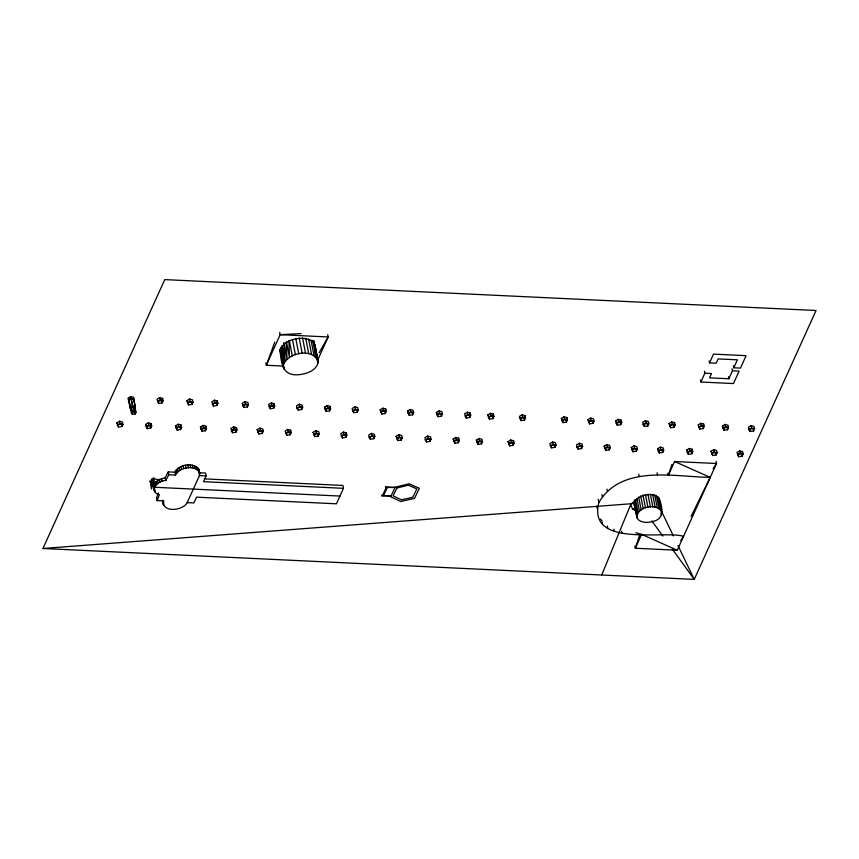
<?xml version="1.0" encoding="UTF-8"?>
<svg xmlns="http://www.w3.org/2000/svg" width="859" height="859" viewBox="0 0 859 859"><rect width="100%" height="100%" fill="white"/><g stroke="black" fill="none" stroke-linecap="round" stroke-linejoin="round"><path stroke-width="1.29" d="M151.56 483.606L151.549 488.932L150.518 482.361M152.945 477.98L152.881 484.551L151.946 486.13L154.706 486.387L152.043 486.237L150.024 481.104L152.043 486.258L151.689 479.376M154.18 477.969L154.137 483.23L152.881 484.551L151.871 479.354M198.88 472.74L205.58 473.051L206.139 475.918L199.438 475.607C201.919 461.498 179.477 462.185 174.935 472.192L175.494 475.07L168.826 474.748L165.798 480.589C158.002 479.794 148.07 491.649 159.398 494.698L157.122 500.572L163.79 500.894C161.406 513.048 183.117 510.869 187.208 502.601L199.438 475.607L199.052 469.798M151.528 487.547L152.032 485.936M283.363 365.333C287.25 352.083 314.985 347.294 318.066 362.734C315.951 370.744 306.652 373.88 299.243 374.642C282.418 376.5 281.376 363.733 279.927 349.441L284.125 369.295L280.378 349.957L283.406 367.384L280.861 347.809M659.411 503.632L659.401 501.431A12.821 7.516 -11 0 0 649.082 494.601A12.821 7.516 -11 0 0 634.618 501.796L634.167 503.32L631.021 503.761L42.95 548.493L164.756 279.604L816.05 310.507L694.244 579.395L42.95 548.493M661.913 512.2C657.36 502.15 634.984 506.896 637.281 518.46C640.857 523.281 647.976 522.884 653.173 521.392C665.113 518.761 662.332 507.132 659.164 498.091M680.779 540.579L683.549 536.338C663.706 530.175 587.32 548.01 598.852 502.536C621.562 464.204 674.294 476.863 710.243 477.4L691.055 516.474M639.762 534.738L635.316 548.246L677.257 550.232L716.535 463.506L716.116 461.315M667.883 473.223L668.313 475.414L671.942 464.365M274.783 342.129L266.311 365.268L283.642 366.095M158.389 493.012L156.563 497.705L157.122 500.572M601.708 575.004L631.021 503.761L634.618 501.796M121.967 426.536L122.944 424.389L122.44 422.016L119.573 421.211L116.845 422.832L118.478 427.041L121.967 426.536L121.484 424.131L118.027 424.636L116.845 422.832M134.24 408.379L135.088 406.511L133.489 398.887M134.552 409.313L135.475 407.284L133.811 399.338L131.169 398.597L128.646 400.09L130.106 408.068L131.234 409.797M129.086 400.176L131.406 412.9L132.383 414.403L135.239 413.984L136.033 412.234L134.444 404.621M150.722 428.136L150.239 425.731L151.195 423.616L148.328 422.811L145.6 424.432L147.233 428.641L150.722 428.136L151.699 425.989L151.195 423.616M162.147 402.925L161.653 400.519L162.619 398.404L159.753 397.599L157.025 399.22L158.647 403.44L162.147 402.925L163.113 400.788L162.619 398.404M180.626 429.554L180.143 427.148L181.099 425.033L178.232 424.228L175.504 425.849L177.137 430.058L180.626 429.554L181.603 427.406L181.099 425.033M192.051 404.342L193.017 402.205L192.523 399.822L189.656 399.016L186.929 400.638L188.55 404.857L192.051 404.342L191.557 401.937L188.1 402.442L186.929 400.638M205.516 430.735L205.033 428.33L205.988 426.214L203.121 425.409L200.394 427.03L202.015 431.239L205.516 430.735L206.493 428.587L205.988 426.214M216.94 405.523L216.447 403.118L217.413 401.003L214.546 400.197L211.808 401.819L213.44 406.039L216.94 405.523L217.907 403.386L217.413 401.003M206.139 475.918L203.529 481.674L343.482 488.32L342.924 485.442L204.302 478.871M236 432.184L235.506 429.779L236.472 427.664L233.605 426.859L230.878 428.48L232.499 432.689L236 432.184L236.966 430.037L236.472 427.664M247.413 406.973L248.391 404.825L247.886 402.452L245.019 401.647L242.292 403.268L242.732 405.652L243.924 407.477L247.413 406.973L246.93 404.568L243.473 405.072L243.924 407.477M273.699 408.218L273.216 405.813L274.171 403.698L271.304 402.892L268.577 404.514L270.209 408.734L273.699 408.218L274.676 406.082L274.171 403.698M262.285 433.43L263.251 431.282L262.757 428.909L259.89 428.104L257.163 429.725L258.784 433.935L262.285 433.43L261.791 431.025L258.334 431.529L257.163 429.725M317.508 360.49L328.17 336.964L327.708 334.602M290.245 434.751L289.762 432.356L290.718 430.23L287.851 429.425L285.124 431.046L286.745 435.266L290.245 434.751L291.212 432.614L290.718 430.23M301.67 409.55L302.636 407.402L302.132 405.029L299.276 404.224L296.538 405.845L296.978 408.229L298.17 410.054L301.67 409.55L301.176 407.145L297.719 407.649L298.17 410.054M329.631 410.87L329.137 408.465L330.103 406.35L327.236 405.545L324.509 407.166L326.13 411.386L329.631 410.87L330.597 408.734L330.103 406.35M318.206 436.082L319.183 433.935L318.678 431.562L315.811 430.756L313.084 432.378L314.716 436.587L318.206 436.082L317.723 433.677L314.265 434.182L313.084 432.378M345.887 437.392L345.404 434.987L346.36 432.872L343.503 432.066L340.765 433.688L342.397 437.907L345.887 437.392L346.864 435.255L346.36 432.872M357.312 412.191L358.278 410.044L357.784 407.671L354.917 406.865L352.19 408.487L352.619 410.87L353.811 412.696L357.312 412.191L356.829 409.786L353.36 410.291L353.811 412.696M343.482 488.32L336.46 503.803L196.518 497.168L193.909 502.923L187.208 502.601M385.272 413.512L384.789 411.107L385.745 408.991L382.878 408.186L380.15 409.807L381.772 414.027L385.272 413.512L386.249 411.375L385.745 408.991M373.858 438.724L374.825 436.576L374.331 434.203L371.464 433.398L368.726 435.019L369.166 437.403L370.358 439.228L373.858 438.724L373.364 436.318L369.907 436.823L370.358 439.228M401.26 440.023L402.227 437.875L401.733 435.502L398.866 434.697L396.139 436.318L397.76 440.527L401.26 440.023L400.766 437.618L397.309 438.122L396.139 436.318M412.674 414.811L413.651 412.674L413.147 410.291L410.28 409.485L407.553 411.107L409.185 415.327L412.674 414.811L412.191 412.406L408.734 412.911L407.553 411.107M430.058 441.386L431.035 439.25L430.531 436.866L427.664 436.061L424.937 437.682L425.377 440.076L426.569 441.902L430.058 441.386L429.575 438.981L426.118 439.486L426.569 441.902M441.483 416.175L442.449 414.038L441.956 411.654L439.089 410.86L436.351 412.481L437.983 416.69L441.483 416.175L440.989 413.78L437.532 414.285L436.351 412.481M458.309 442.729L457.815 440.323L458.77 438.208L455.914 437.403L453.176 439.024L454.808 443.233L458.309 442.729L459.275 440.581L458.77 438.208M469.723 417.517L469.239 415.122L470.195 412.996L467.328 412.191L464.601 413.813L466.222 418.032L469.723 417.517L470.689 415.38L470.195 412.996M492.937 418.623L492.443 416.218L493.399 414.102L490.543 413.297L487.805 414.918L489.437 419.128L492.937 418.623L493.904 416.475L493.399 414.102M481.512 443.835L482.479 441.687L481.985 439.314L479.118 438.509L476.391 440.13L478.012 444.339L481.512 443.835L481.029 441.429L477.572 441.934L476.391 440.13M513.113 445.327L512.619 442.922L513.585 440.807L510.718 440.001L507.991 441.623L509.612 445.842L513.113 445.327L514.079 443.19L513.585 440.807M524.527 420.126L524.044 417.721L524.999 415.606L522.132 414.8L519.405 416.422L521.037 420.631L524.527 420.126L525.504 417.979L524.999 415.606M566.478 422.113L565.984 419.707L566.951 417.592L564.084 416.787L561.346 418.408L562.978 422.617L566.478 422.113L567.445 419.965L566.951 417.592M555.054 447.324L556.031 445.177L555.526 442.804L552.659 441.998L549.932 443.62L550.372 446.004L551.553 447.829L555.054 447.324L554.57 444.919L551.113 445.424L551.553 447.829M581.618 448.581L582.595 446.433L582.091 444.06L579.224 443.255L576.496 444.876L576.937 447.26L578.118 449.085L581.618 448.581L581.135 446.175L577.678 446.68L578.118 449.085M593.043 423.369L594.009 421.232L593.515 418.848L590.648 418.043L587.91 419.664L589.542 423.884L593.043 423.369L592.549 420.974L589.091 421.479L587.91 419.664M620.724 424.69L620.23 422.284L621.197 420.169L618.33 419.364L615.602 420.985L617.224 425.194L620.724 424.69L621.691 422.542L621.197 420.169M609.299 449.891L610.277 447.754L609.772 445.37L606.905 444.565L604.178 446.186L605.81 450.406L609.299 449.891L608.816 447.496L605.359 448.001L604.178 446.186M636.433 451.179L637.399 449.042L636.895 446.659L634.039 445.853L631.301 447.475L632.933 451.694L636.433 451.179L635.939 448.774L632.482 449.278L631.301 447.475M647.847 425.967L648.813 423.831L648.32 421.447L645.453 420.652L642.725 422.274L643.155 424.657L644.347 426.483L647.847 425.967L647.364 423.573L643.896 424.078L644.347 426.483M674.132 427.224L673.649 424.818L674.605 422.703L671.738 421.898L669.011 423.519L670.632 427.728L674.132 427.224L675.099 425.076L674.605 422.703M662.719 452.425L663.685 450.288L663.18 447.904L660.324 447.099L657.586 448.72L659.218 452.94L662.719 452.425L662.225 450.03L658.767 450.535L657.586 448.72M704.863 373.214L711.51 373.536L709.555 377.842L728.84 378.755L732.459 370.787L739.105 371.099L733.468 383.554L700.88 382.008L704.863 373.214L704.466 371.195M733.811 367.792L737.419 359.824L718.135 358.912L716.181 363.217L709.534 362.906L713.507 354.112L746.095 355.658L740.458 368.114L733.811 367.792L733.414 365.773M677.257 550.232L641.609 534.352L635.316 548.246L634.887 546.045M668.313 475.414L674.605 461.519L716.535 463.506L713.077 468.81M691.796 453.81L691.302 451.404L692.268 449.289L689.401 448.484L686.674 450.105L688.295 454.314L691.796 453.81L692.762 451.662L692.268 449.289M703.21 428.598L702.726 426.193L703.682 424.078L700.815 423.272L698.088 424.894L699.72 429.113L703.21 428.598L704.187 426.461L703.682 424.078M716.127 454.959L717.093 452.822L716.599 450.438L713.732 449.633L710.994 451.254L712.626 455.474L716.127 454.959L715.633 452.564L712.175 453.069L710.994 451.254M727.541 429.758L728.507 427.61L728.013 425.237L725.146 424.432L722.419 426.053L724.04 430.262L727.541 429.758L727.058 427.353L723.6 427.857L722.419 426.053M742.133 456.193L741.639 453.799L742.595 451.673L739.739 450.868L737.001 452.489L738.633 456.709L742.133 456.193L743.099 454.057L742.595 451.673M753.547 430.993L754.513 428.845L754.019 426.472L751.153 425.667L748.425 427.288L748.855 429.672L750.047 431.497L753.547 430.993L753.064 428.587L749.596 429.092L750.047 431.497M386.249 487.547L382.534 495.428L383.565 495.482L387.291 487.611M165.798 480.589L165.239 477.711L168.267 471.881L174.935 472.192M319.172 352.695L328.17 336.964L280.163 334.688L266.311 365.268L265.85 362.906M175.494 475.07C179.617 467.103 194.735 464.386 199.61 472.675M165.239 477.711L159.473 479.451L155.973 481.674L153.858 484.39L154.416 487.257L339.971 496.062M632.503 509.355L634.715 508.002M130.783 396.482L128.045 398.104L128.485 400.487L131.244 398.844L134.144 399.66L133.65 397.287L130.783 396.482L132.726 406.511L135.475 407.284M131.062 398.2L128.743 399.585L130.138 407.23L131.18 408.83M130.138 407.23L132.554 405.802L135.088 406.511M130.106 408.068L132.726 406.511M134.67 412.127L132.254 412.481L131.438 411.225L133.338 410.097L135.335 410.656L134.53 406.833M131.406 412.9L133.66 411.558L136.033 412.234M117.286 425.216L120.045 423.584L122.944 424.389M157.455 401.604L160.214 399.972L163.113 400.788M146.041 426.816L148.8 425.173L151.699 425.989M187.359 403.032L190.118 401.389L193.017 402.205M212.248 404.213L215.008 402.57L217.907 403.386M175.945 428.233L178.704 426.601L181.603 427.406M200.834 429.414L203.594 427.782L206.493 428.587M242.732 405.652L245.491 404.02L248.391 404.825M269.017 406.898L271.777 405.265L274.676 406.082M231.307 430.864L234.067 429.221L236.966 430.037M296.978 408.229L299.737 406.586L302.636 407.402M257.593 432.109L260.352 430.466L263.251 431.282M324.938 409.56L327.698 407.918L330.597 408.734M285.553 433.441L288.323 431.798L291.212 432.614M352.619 410.87L355.379 409.228L358.278 410.044M313.524 434.761L316.284 433.129L319.183 433.935M380.591 412.191L383.35 410.559L386.249 411.375M341.206 436.082L343.965 434.439L346.864 435.255M407.993 413.501L410.752 411.858L413.651 412.674M369.166 437.403L371.926 435.76L374.825 436.576M396.568 438.702L399.328 437.07L402.227 437.875M436.791 414.865L439.55 413.222L442.449 414.038M465.03 416.207L467.79 414.564L470.689 415.38M425.377 440.076L428.136 438.434L431.035 439.25M488.245 417.302L491.004 415.67L493.904 416.475M453.616 441.408L456.376 439.776L459.275 440.581M476.82 442.514L479.59 440.871L482.479 441.687M519.845 418.805L522.605 417.163L525.504 417.979M508.421 444.017L511.18 442.374L514.079 443.19M561.786 420.792L564.546 419.16L567.445 419.965M588.351 422.059L591.11 420.416L594.009 421.232M550.372 446.004L553.132 444.361L556.031 445.177M616.032 423.369L618.791 421.726L621.691 422.542M576.937 447.26L579.696 445.628L582.595 446.433M643.155 424.657L645.914 423.015L648.813 423.831M604.618 448.581L607.377 446.938L610.277 447.754M669.44 425.903L672.2 424.26L675.099 425.076M631.741 449.869L634.5 448.226L637.399 449.042M658.026 451.115L660.786 449.472L663.685 450.288M698.528 427.288L701.288 425.645L704.187 426.461M722.849 428.437L725.619 426.794L728.507 427.61M687.103 452.489L689.863 450.857L692.762 451.662M748.855 429.672L751.625 428.029L754.513 428.845M711.435 453.649L714.194 452.006L717.093 452.822M737.441 454.883L740.2 453.241L743.099 454.057M161.653 400.519L158.196 401.024L158.647 403.44M216.447 403.118L212.989 403.623L213.44 406.039M273.216 405.813L269.758 406.318L270.209 408.734M145.6 424.432L146.782 426.236L150.239 425.731M175.504 425.849L176.686 427.653L180.143 427.148M324.509 407.166L325.679 408.97L329.137 408.465M200.394 427.03L201.575 428.834L205.033 428.33M235.506 429.779L232.048 430.284L232.499 432.689M380.15 409.807L381.332 411.611L384.789 411.107M289.762 432.356L286.305 432.861L286.745 435.266M469.239 415.122L465.771 415.627L466.222 418.032M345.404 434.987L341.946 435.492L342.397 437.907M487.805 414.918L488.986 416.722L492.443 416.218M524.044 417.721L520.586 418.226L521.037 420.631M561.346 418.408L562.527 420.212L565.984 419.707M453.176 439.024L454.357 440.828L457.815 440.323M615.602 420.985L616.773 422.789L620.23 422.284M507.991 441.623L509.162 443.427L512.619 442.922M669.011 423.519L670.181 425.323L673.649 424.818M702.726 426.193L699.269 426.698L699.72 429.113M686.674 450.105L687.844 451.909L691.302 451.404M741.639 453.799L738.182 454.304L738.633 456.709M301.09 333.593L280.163 334.688L279.701 332.326M155.232 478.968L159.033 479.945M635.778 532.73L641.609 534.352M674.605 461.519L710.243 477.4M600.495 518.986L601.923 520.898M651.874 520.93L662.858 536.08M672.275 549.073L694.244 579.395L677.998 545.583M661.172 510.568L673.359 535.93M163.092 503.041L162.534 500.174L163.682 505.672M154.513 491.348L153.439 485.797L153.954 488.47M150.261 481.061L151.946 486.13L151.506 479.161L152.043 486.237M317.443 360.297L318.066 362.734L313.825 340.83L315.962 357.065L312.73 340.4M315.113 347.24L318.023 360.694L315.038 345.307M134.723 411.418L135.239 413.984M751.153 425.667L751.625 428.029M739.739 450.868L740.2 453.241M725.146 424.432L725.619 426.794M713.732 449.633L714.194 452.006M700.815 423.272L701.288 425.645M689.401 448.484L689.863 450.857M671.738 421.898L672.2 424.26M660.324 447.099L660.786 449.472M645.453 420.652L645.914 423.015M634.039 445.853L634.5 448.226M618.33 419.364L618.791 421.726M606.905 444.565L607.377 446.938M590.648 418.043L591.11 420.416M579.224 443.255L579.696 445.628M564.084 416.787L564.546 419.16M552.659 441.998L553.132 444.361M522.132 414.8L522.605 417.163M510.718 440.001L511.18 442.374M490.543 413.297L491.004 415.67M479.118 438.509L479.59 440.871M467.328 412.191L467.79 414.564M455.914 437.403L456.376 439.776M439.089 410.86L439.55 413.222M427.664 436.061L428.136 438.434M410.28 409.485L410.752 411.858M398.866 434.697L399.328 437.07M382.878 408.186L383.35 410.559M371.464 433.398L371.926 435.76M354.917 406.865L355.379 409.228M343.503 432.066L343.965 434.439M327.236 405.545L327.698 407.918M315.811 430.756L316.284 433.129M299.276 404.224L299.737 406.586M287.851 429.425L288.323 431.798M271.304 402.892L271.777 405.265M259.89 428.104L260.352 430.466M245.019 401.647L245.491 404.02M233.605 426.859L234.067 429.221M214.546 400.197L215.008 402.57M203.121 425.409L203.594 427.782M189.656 399.016L190.118 401.389M178.232 424.228L178.704 426.601M159.753 397.599L160.214 399.972M148.328 422.811L148.8 425.173M130.933 397.663L133.66 411.558M119.573 421.211L120.045 423.584M732.061 368.769L732.459 370.787M728.453 376.736L728.84 378.755M709.137 360.877L709.534 362.906M700.482 379.979L700.88 382.008M657.092 472.761L657.522 474.952M658.896 497.984L661.688 512.404M657.919 496.738L660.41 509.57M660.99 512.64L661.494 515.207M656.512 495.686L659.003 508.517M654.73 494.87L657.232 507.701M652.657 494.322L655.149 507.154M650.349 494.065L652.84 506.885M647.911 494.097L650.403 506.928M645.431 494.43L647.922 507.261M643.004 495.052L645.496 507.873M638.774 474.2L639.193 476.391M640.728 495.922L643.219 508.753M638.677 497.028L641.179 509.849M636.949 498.317L639.44 511.137M635.606 499.734L638.097 512.555M634.436 499.949L637.174 514.058M633.985 501.473L637.281 518.46M634.017 502.955L636.755 517.064M621.594 531.227L622.023 533.418M607.023 489.125L607.442 491.327M613.884 529.133L614.314 531.324M601.923 494.58L602.342 496.781M607.313 526.009L607.742 528.21M598.208 499.251L598.852 502.536M602.138 521.993L602.567 524.183M596.661 506.187L597.091 508.378M311.044 340.239L314.029 355.615M308.596 339.112L311.581 354.488M305.729 338.36L308.714 353.736M302.561 337.995L305.546 353.382M299.2 338.049L302.185 353.425M295.786 338.5L298.771 353.887M292.447 339.348L295.432 354.735M289.311 340.561L292.296 355.937M286.498 342.075L289.483 357.451L288.903 340.594M283.867 342.558L287.11 359.223L286.144 342.14M282.257 345.801L285.252 361.177L283.835 343.933M281 347.863L283.985 363.239L282.053 345.898M199.116 471.161L199.675 474.028M198.526 468.531L199.084 471.398M197.549 467.393L198.107 470.26M196.174 466.437L196.732 469.304M194.445 465.685L195.004 468.552M192.437 465.181L192.996 468.048M190.215 464.934L190.773 467.801M187.874 464.966L188.432 467.833M185.49 465.256L186.049 468.134M183.171 465.814L183.729 468.681M181.002 466.609L181.56 469.476M179.069 467.607L179.628 470.474M177.437 468.778L177.996 471.645M176.17 470.066L176.729 472.933M168.267 471.881L168.826 474.748M161.599 478.646L162.147 481.512M159.473 479.451L160.032 482.328M162.598 501.527L163.156 504.405M157.573 480.482L158.131 483.349M155.973 481.674L156.531 484.54M154.717 482.994L155.275 485.861M154.867 489.63L155.425 492.508M153.471 487.182L154.029 490.049M723.6 427.857L724.04 430.262M712.175 453.069L712.626 455.474M687.844 451.909L688.295 454.314M670.181 425.323L670.632 427.728M658.767 450.535L659.218 452.94M632.482 449.278L632.933 451.694M616.773 422.789L617.224 425.194M605.359 448.001L605.81 450.406M589.091 421.479L589.542 423.884M562.527 420.212L562.978 422.617M509.162 443.427L509.612 445.842M488.986 416.722L489.437 419.128M477.572 441.934L478.012 444.339M454.357 440.828L454.808 443.233M437.532 414.285L437.983 416.69M408.734 412.911L409.185 415.327M397.309 438.122L397.76 440.527M381.332 411.611L381.772 414.027M325.679 408.97L326.13 411.386M314.265 434.182L314.716 436.587M258.334 431.529L258.784 433.935M201.575 428.834L202.015 431.239M188.1 402.442L188.55 404.857M176.686 427.653L177.137 430.058M146.782 426.236L147.233 428.641M131.663 410.548L132.383 414.403M118.027 424.636L118.478 427.041M130.504 406.103L131.438 411.225M314.963 345.211L317.315 358.772M631.021 503.761L631.064 505.597A16.171 9.481 -11 0 0 634.737 510.257M281.194 354.252A17.631 10.34 -11 0 1 295.85 338.843A17.631 10.34 -11 0 1 315.146 347.691M634.715 506.198A12.821 7.516 -11 0 1 634.2 504.813M381.729 495.407L381.493 495.911L391.103 495.922L381.729 495.407M385.712 486.956L385.476 487.461L395.086 487.483L385.712 486.956M395.172 487.214L390.652 496.781L400.745 501.527L414.564 498.37L419.332 488.266L409.12 483.789L395.172 487.214M396.837 488.009L393.111 495.911L401.443 499.831L412.846 497.221L416.787 488.878L408.358 485.174L396.837 488.009"/></g></svg>
